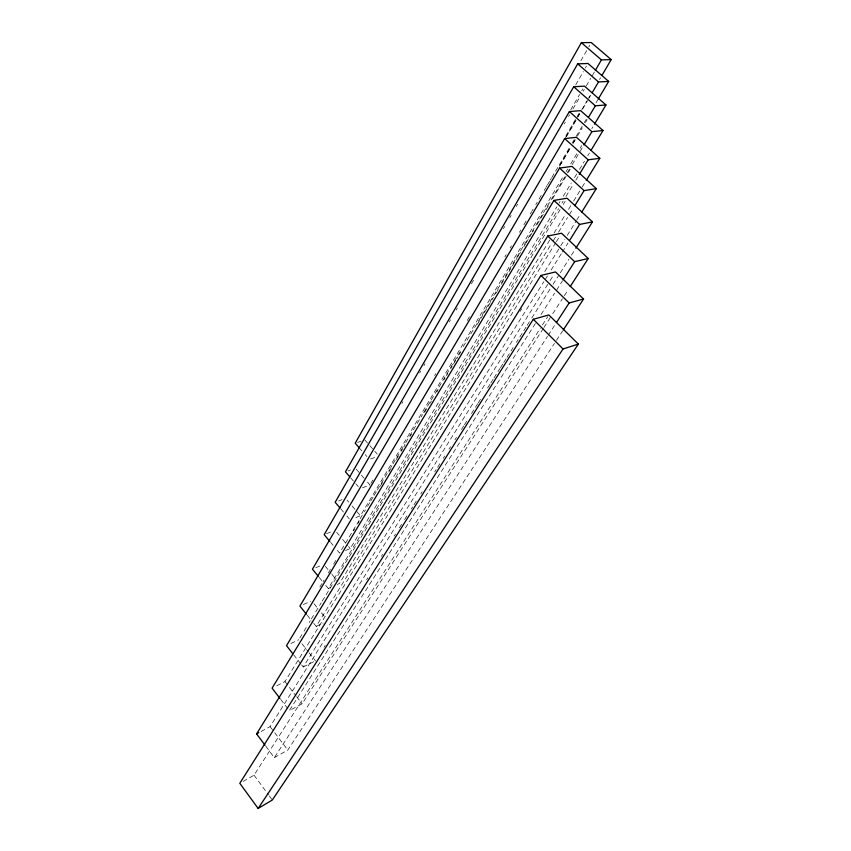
<?xml version="1.0" encoding="UTF-8"?>
<svg xmlns="http://www.w3.org/2000/svg" width="851" height="851" viewBox="0 0 851 851"><rect width="100%" height="100%" fill="white"/><g stroke="black" fill="none" stroke-linecap="round" stroke-linejoin="round"><path stroke-width="0.64" stroke-dasharray="4.25 3.19" d="M580.871 60.772L586.775 50.4M588.764 46.922L589.754 45.177M575.723 84.845L583.361 71.569M585.414 67.995L586.435 66.208M570.713 109.853L579.669 94.418M581.797 90.749L582.861 88.908M401.906 403.459L402.927 401.693M419.639 372.929L420.702 371.1M423.915 365.568L424.989 363.717M449.317 321.827L450.456 319.87M456.179 310.009L457.338 308.019M471.411 283.777L473.794 279.671M503.42 228.664L504.696 226.472M509.823 217.643L511.111 215.42M516.312 206.463L517.621 204.208M564.245 123.916L565.213 122.267M568.574 116.47L569.542 114.811M572.936 108.96L580.286 96.301M583.254 91.185L584.254 89.472M586.243 86.047L590.754 78.281M592.264 75.675L594.796 71.314M565.841 135.937L575.67 119.172M577.318 116.342L578.978 113.502M565.511 137.585L575.489 120.555M577.414 117.278L579.818 113.162M581.765 109.853L587.126 100.695M588.605 98.173L590.073 95.652M599.529 79.526L600.54 77.803M566.489 136.554L576.095 120.161M578.148 116.683L579.68 114.055M582.775 108.779L587.445 100.812M589.009 98.142L590.583 95.461M370.951 483.304L372.898 480.017M434.68 375.568L435.797 373.674M467.263 320.487L469.678 316.402M504.866 256.906L506.175 254.704M510.111 248.045L511.43 245.811M519.418 232.302L520.769 230.036M523.918 224.707L527.546 218.579M530.279 213.952L531.652 211.622M532.12 210.846L533.034 209.293M535.8 204.612L537.194 202.272M539.045 199.123L541.385 195.187M544.193 190.433L545.608 188.039M546.076 187.241L547.023 185.646M547.501 184.848L549.863 180.838M550.342 180.029L551.299 178.423M551.778 177.614L554.161 173.572M555.607 171.136L570.234 146.415M572.212 143.064L574.202 139.702M576.201 136.32L583.754 123.544M584.265 122.693L586.296 119.246M596.072 102.726L597.636 100.088M559.447 166.126L570.755 147.021M573.042 143.149L574.765 140.234M560.096 165.317L571.053 146.808M573.17 143.234L575.287 139.649M577.425 136.054L582.244 127.895M585.488 122.416L587.116 119.672M355.856 517.578L360.43 515.738L563.054 176.753M566.117 171.636L567.66 169.062M570.744 163.892L576.978 153.467M580.116 148.202L581.701 145.564M591.807 128.65L592.881 126.852M359.079 520.482L339.56 553.076L336.315 549.193M360.133 518.716L362.249 515.185M364.366 511.642L365.441 509.855M367.579 506.281L369.728 502.686M370.813 500.888L372.983 497.261M374.068 495.442L376.259 491.793M377.355 489.963L389.609 469.486M390.747 467.593L391.875 465.699M393.013 463.806L404.565 444.52M405.736 442.563L422.468 414.618M423.692 412.575L461.891 348.782M463.221 346.57L565.053 176.508M567.234 172.859L569.979 168.275M572.191 164.583L578.308 154.371M579.988 151.563L582.797 146.861M319.88 587.02L321.976 583.541M323.018 581.797L324.071 580.042M328.295 572.989L330.422 569.436M333.635 564.075L336.879 558.66M353.484 530.95L354.622 529.056M358.037 523.365L359.175 521.461M380.323 486.187L382.737 482.155M388.833 471.975L391.3 467.869M396.268 459.572L398.768 455.391M401.289 451.179L402.555 449.073M403.831 446.956L405.097 444.828M410.235 436.265L411.522 434.116M424.649 412.203L427.33 407.746M430.01 403.257L431.361 401.002M436.808 391.917L438.18 389.63M444.169 379.642L445.094 378.099M446.488 375.77L447.892 373.429M450.7 368.738L452.115 366.377M453.53 364.015L456.381 359.26M456.859 358.462L457.817 356.877M459.242 354.484L460.689 352.08M477.315 324.337L482.815 315.147M484.325 312.625L490.431 302.445M491.963 299.882L493.506 297.307M495.569 293.872L496.612 292.138M497.122 291.276L498.165 289.542M501.292 284.319L510.802 268.459M512.398 265.789L517.238 257.715M517.78 256.811L518.865 255.002M519.408 254.098L520.493 252.279M523.769 246.822L525.407 244.077M525.961 243.163L532.045 233.004M532.609 232.078L533.715 230.217M537.077 224.6L540.47 218.962M541.034 218.016L543.874 213.271M546.161 209.463L550.182 202.751M552.49 198.889L566.585 175.37M568.372 172.381L570.17 169.392M345.506 550.533L350.272 548.501L556.926 206.74M559.033 203.261L560.086 201.517M563.266 196.251L571.298 182.965M574.553 177.582L577.818 172.179M579.467 169.466L584.424 161.254M587.754 155.744L589.435 152.978M325.763 585.445L328.263 588.498L558.554 208.676M561.947 203.07L563.085 201.198M565.947 196.485L573.436 184.114M575.765 180.284L578.691 175.455M299.807 638.037L301.903 634.601M303.998 631.155L307.158 625.942M309.285 622.443L310.36 620.687M311.423 618.922L313.572 615.39M315.732 611.826L321.189 602.848M322.284 601.04L382.716 501.579M383.992 499.484L394.343 482.443M395.651 480.283L561.405 207.463M563.266 204.389L565.138 201.315M549.746 240.035L339.443 583.456L337.209 584.467M554.107 232.919L565.16 214.867M568.532 209.378L571.351 204.772M573.617 201.07L579.893 190.805M582.201 187.05L585.094 182.316M313.753 623.336L316.189 626.379L551.491 243.631M553.246 240.769L556.192 235.982M558.554 232.142L567.532 217.548M569.34 214.59L572.989 208.665M276.766 685.757L284.957 681.587L555.703 242.748M556.352 241.695L559.607 236.418M520.046 311.392L521.663 308.796M544.8 271.554L560.245 246.694M560.82 245.758L564.915 239.174M567.255 235.397L576.17 221.058M576.765 220.09L579.765 215.25M301.648 664.961L303.243 666.982L543.789 281.755M545.608 278.841L547.438 275.905M551.118 270.012L561.692 253.077M562.32 252.077L568.011 242.95M261.066 731.466L270.086 726.616L549.406 281.713M550.086 280.628L553.49 275.213M324.093 647.132L325.188 645.398M366.643 579.722L367.855 577.797M381.429 556.288L382.684 554.299M394.151 536.119L395.449 534.066M399.353 527.886L401.97 523.727M404.608 519.546L407.267 515.344M411.278 508.994L412.618 506.856M413.969 504.717L416.682 500.431M420.777 493.931L422.149 491.761M434.712 471.858L436.127 469.614M437.552 467.359L440.403 462.827M443.286 458.274L444.722 455.987M449.083 449.083L450.551 446.764M454.966 439.765L456.444 437.414M461.412 429.542L463.923 425.574M464.423 424.777L466.944 420.777M471.518 413.533L477.688 403.757M478.209 402.938L480.804 398.821M487.623 388.024L490.272 383.822M490.804 382.982L493.463 378.759M493.995 377.908L499.92 368.526M500.462 367.664L503.186 363.356M503.728 362.494L506.462 358.154M507.015 357.282L513.1 347.644M516.451 342.336L518.131 339.666M519.823 336.985L523.216 331.613M523.79 330.709L526.641 326.188M527.216 325.284L530.088 320.731M531.811 317.997L551.246 287.191M553.054 284.34L558.501 275.703M560.33 272.799L568.957 259.13M571.447 255.183L575.212 249.226M535.353 323.497L289.329 710.628L302.137 703.788L543.321 328.412M541.055 314.519L554.618 293.18M556.586 290.085L562.543 280.724M243.088 781.42L254.034 775.197L540.289 328.305M542.417 324.986L547.767 316.625M543.949 327.444L550.863 316.678M552.756 313.721L562.373 298.754M564.319 295.733L568.234 289.638M265.842 746.284L274.341 757.645L547.512 336.347M548.193 335.294L554.395 325.731M274.341 757.645L287.798 750.061L554.448 343.41M556.48 340.326L562.596 330.975M303.243 666.982L314.349 661.387M290.957 643.505L298.775 639.75M316.189 626.379L323.189 623.038M303.435 604.497L310.477 601.295M328.263 588.498L330.496 587.488M315.817 567.734L321.433 565.319M326.561 533.662L332.539 531.237M338.602 500.931L342.049 499.611M362.547 487.772L369.972 484.953L366.547 481.017M347.963 470.933L350.452 470.029M370.621 458.955L375.387 457.253M357.59 442.382L361.186 441.148M364.781 439.924L368.951 444.647M369.781 445.584L373.951 450.307M374.791 451.253L377.291 454.083M360.218 448.913L361.888 450.817M365.239 454.625L366.919 456.53M356.282 469.209L360.558 474.135M361.42 475.113L365.696 480.028M350.633 477.794L354.92 482.751M355.782 483.751L358.356 486.729M347.155 500.228L348.814 502.164M352.133 506.037L360.43 515.738M340.985 509.111L343.474 512.047M346.814 515.961L349.304 518.908M336.645 532.29L339.198 535.332M342.602 539.385L347.719 545.47M348.57 546.48L350.272 548.501M330.645 542.406L333.081 545.31M325.337 566.362L331.145 573.404M331.975 574.404L337.783 581.446M319.104 577.318L322.433 581.382M314.083 603.763L318.136 608.784M321.38 612.784L325.433 617.805M307.243 615.23L312.934 622.326M301.956 643.76L308.307 651.792M309.104 652.791L315.455 660.823M293.669 654.802L300.85 663.94M284.957 681.587L295.893 695.714M296.669 696.724L302.137 703.788M280.702 699.384L287.766 708.575M270.086 726.616L273.926 731.711M274.703 732.732L287.798 750.061M254.034 775.197L268.501 794.845M269.267 795.876L272.309 800.014"/><path stroke-width="1.28" d="M602.051 75.228L611.199 59.602L591.254 42.55L581.361 42.667L355.197 443.201L359.377 447.956M598.157 99.205L608.688 81.409L587.988 63.506L577.68 63.846L345.474 471.837L349.772 476.794M594.498 124.14L605.965 104.971L584.467 86.142L573.702 86.749L335.156 502.26L340.145 508.132M591.105 150.201L603.019 130.511L580.648 110.662L569.383 111.566L324.167 534.641L329.837 541.427M595.306 70.442L601.434 59.889L611.199 59.602M586.254 180.423L599.806 158.297L576.499 137.309L564.692 138.575L312.445 569.181L318.274 576.297M592.158 92.77L598.508 81.941L608.688 81.409M588.754 116.906L595.338 105.79L605.965 104.971M581.584 212.335L596.306 188.635L571.978 166.381L559.564 168.072L299.914 606.103L306.424 614.209M583.935 144.978L591.902 131.66L603.019 130.511M575.84 248.226L592.466 221.888L567.021 198.219L553.948 200.411L286.5 645.654L292.872 653.781M579.276 174.487L588.169 159.828L599.806 158.297M570.202 286.585L588.232 258.502L561.564 233.238L547.757 236.025L272.086 688.14L279.926 698.363M574.819 205.687L584.073 190.624L596.306 188.635M265.065 745.242L256.566 733.881L540.917 275.437L555.543 271.948L583.563 299.02L563.288 329.933M569.925 239.897L579.595 224.419L592.466 221.888M533.29 319.295L239.801 783.292L258.14 808.45L272.309 800.014L578.35 344.091L548.852 314.944L533.29 319.295L563.054 348.953L578.35 344.091M563.202 279.671L574.648 261.672L588.232 258.502M556.48 322.518L569.159 302.956L583.563 299.02M258.14 808.45L563.054 348.953M256.566 733.881L258.81 732.679M581.361 42.667L601.434 59.889M577.68 63.846L598.508 81.941M573.702 86.749L595.338 105.79M569.383 111.566L591.902 131.66M564.692 138.575L588.169 159.828M559.564 168.072L584.073 190.624M553.948 200.411L579.595 224.419M547.757 236.025L574.648 261.672M540.917 275.437L569.159 302.956"/></g></svg>
